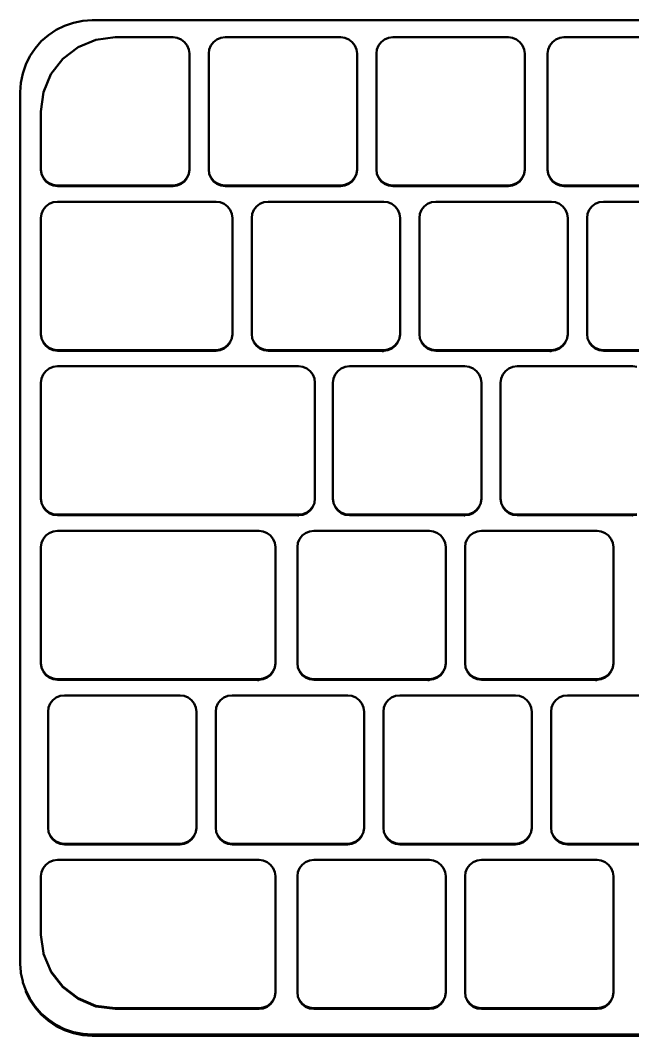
# Model space of a CAD drawing. Header units: millimetres. Extents: x 0 to 460473, y -68369 to 85219.
# Drawn here: x 228406.7 to 228476.5, y -33081 to -32965.4 of the extents above; entities that cross this region are included whole.
import ezdxf

# ---------------------------------------------------------------- set-up
doc = ezdxf.new("R2010")
doc.units = ezdxf.units.MM
doc.header["$LTSCALE"] = 50
doc.layers.add('fur', color=6, linetype='Continuous')

msp = doc.modelspace()

# ---------------------------------------------------------------- linework, layer by layer
at = {"layer": 'fur', "color": 40, "lineweight": 50, "true_color": 0xf8d731}
for p, q in [((228413.81945886, -32965.51575519), (228412.77062369, -32965.72413241)), ((228414.8865523, -32965.44589769), (228413.81945886, -32965.51575519)), ((228679.43591157, -32965.44589769), (228414.8865523, -32965.44589769)), ((228410.79889212, -32966.53987532), (228409.90973259, -32967.13328342)), ((228411.75799264, -32966.06746395), (228410.79889212, -32966.53987532)), ((228412.77062369, -32965.72413241), (228411.75799264, -32966.06746395)), ((228409.10572783, -32967.83753489), (228408.40063458, -32968.64057978)), ((228409.90973259, -32967.13328342), (228409.10572783, -32967.83753489)), ((228415.33175558, -32967.65943081), (228413.29377651, -32968.50258157)), ((228417.51877651, -32967.37184778), (228415.33175558, -32967.65943081)), ((228424.10465612, -32967.37184778), (228417.51877651, -32967.37184778)), ((228424.58712598, -32967.43529031), (228424.10465612, -32967.37184778)), ((228425.03671631, -32967.6212944), (228424.58712598, -32967.43529031)), ((228425.42278829, -32967.91718417), (228425.03671631, -32967.6212944)), ((228425.71903174, -32968.30279523), (228425.42278829, -32967.91718417)), ((228428.41852129, -32968.30279523), (228428.71476474, -32967.91718417)), ((228428.71476474, -32967.91718417), (228429.10083671, -32967.6212944)), ((228429.10083671, -32967.6212944), (228429.55042705, -32967.43529031)), ((228429.55042705, -32967.43529031), (228430.03289691, -32967.37184778)), ((228443.20465612, -32967.37184778), (228430.03289691, -32967.37184778)), ((228443.68712598, -32967.43529031), (228443.20465612, -32967.37184778)), ((228444.13671631, -32967.6212944), (228443.68712598, -32967.43529031)), ((228444.52278829, -32967.91718417), (228444.13671631, -32967.6212944)), ((228444.81903174, -32968.30279523), (228444.52278829, -32967.91718417)), ((228447.51852129, -32968.30279523), (228447.81476474, -32967.91718417)), ((228447.81476474, -32967.91718417), (228448.20083671, -32967.6212944)), ((228448.20083671, -32967.6212944), (228448.65042705, -32967.43529031)), ((228448.65042705, -32967.43529031), (228449.13289691, -32967.37184778)), ((228462.30465612, -32967.37184778), (228449.13289691, -32967.37184778)), ((228462.78712598, -32967.43529031), (228462.30465612, -32967.37184778)), ((228463.23671631, -32967.6212944), (228462.78712598, -32967.43529031)), ((228463.62278829, -32967.91718417), (228463.23671631, -32967.6212944)), ((228463.91903174, -32968.30279523), (228463.62278829, -32967.91718417)), ((228467.01852129, -32968.30279523), (228467.31476474, -32967.91718417)), ((228467.31476474, -32967.91718417), (228467.70083671, -32967.6212944)), ((228467.70083671, -32967.6212944), (228468.15042705, -32967.43529031)), ((228468.15042705, -32967.43529031), (228468.63289691, -32967.37184778)), ((228486.70465612, -32967.37184778), (228468.63289691, -32967.37184778)), ((228408.40063458, -32968.64057978), (228407.80651718, -32969.52867777)), ((228413.29377651, -32968.50258157), (228411.54372421, -32969.84384074)), ((228425.90525815, -32968.75184882), (228425.71903174, -32968.30279523)), ((228425.96877651, -32969.23374268), (228425.90525815, -32968.75184882)), ((228428.16877651, -32969.23374268), (228428.23229487, -32968.75184882)), ((228428.23229487, -32968.75184882), (228428.41852129, -32968.30279523)), ((228445.00525815, -32968.75184882), (228444.81903174, -32968.30279523)), ((228445.06877651, -32969.23374268), (228445.00525815, -32968.75184882)), ((228447.26877651, -32969.23374268), (228447.33229487, -32968.75184882)), ((228447.33229487, -32968.75184882), (228447.51852129, -32968.30279523)), ((228464.10525815, -32968.75184882), (228463.91903174, -32968.30279523)), ((228464.16877651, -32969.23374268), (228464.10525815, -32968.75184882)), ((228466.76877651, -32969.23374268), (228466.83229487, -32968.75184882)), ((228466.83229487, -32968.75184882), (228467.01852129, -32968.30279523)), ((228407.80651718, -32969.52867777), (228407.33354114, -32970.48663326)), ((228411.54372421, -32969.84384074), (228410.20086185, -32971.59180371)), ((228425.96877651, -32982.46793624), (228425.96877651, -32969.23374268)), ((228428.16877651, -32969.23374268), (228428.16877651, -32982.46793624)), ((228445.06877651, -32969.23374268), (228445.06877651, -32982.46793624)), ((228447.26877651, -32982.46793624), (228447.26877651, -32969.23374268)), ((228464.16877651, -32982.46793624), (228464.16877651, -32969.23374268)), ((228466.76877651, -32982.46793624), (228466.76877651, -32969.23374268)), ((228407.33354114, -32970.48663326), (228406.98979922, -32971.49805537)), ((228406.78117293, -32972.54563838), (228406.71123193, -32973.62121806)), ((228406.98979922, -32971.49805537), (228406.78117293, -32972.54563838)), ((228410.20086185, -32971.59180371), (228409.35670328, -32973.62734972)), ((228406.71123193, -32973.62121806), (228406.71123193, -33072.87057733)), ((228409.35670328, -32973.62734972), (228409.06877651, -32975.81175964)), ((228409.06877651, -32982.46793624), (228409.06877651, -32975.81175964)), ((228409.06877651, -32982.46793624), (228409.13229487, -32982.87167047)), ((228409.13229487, -32982.87167047), (228409.13229487, -32982.9498301)), ((228409.13229487, -32982.9498301), (228409.31852129, -32983.32072406)), ((228425.71903174, -32983.32072406), (228425.90525815, -32982.9498301)), ((228425.90525815, -32982.87167047), (228425.96877651, -32982.46793624)), ((228425.90525815, -32982.9498301), (228425.90525815, -32982.87167047)), ((228428.16877651, -32982.46793624), (228428.23229487, -32982.87167047)), ((228428.23229487, -32982.87167047), (228428.23229487, -32982.9498301)), ((228428.23229487, -32982.9498301), (228428.41852129, -32983.32072406)), ((228444.81903174, -32983.32072406), (228445.00525815, -32982.9498301)), ((228445.00525815, -32982.87167047), (228445.06877651, -32982.46793624)), ((228445.00525815, -32982.9498301), (228445.00525815, -32982.87167047)), ((228447.26877651, -32982.46793624), (228447.33229487, -32982.87167047)), ((228447.33229487, -32982.87167047), (228447.33229487, -32982.9498301)), ((228447.33229487, -32982.9498301), (228447.51852129, -32983.32072406)), ((228463.91903174, -32983.32072406), (228464.10525815, -32982.9498301)), ((228464.10525815, -32982.87167047), (228464.16877651, -32982.46793624)), ((228464.10525815, -32982.9498301), (228464.10525815, -32982.87167047)), ((228466.76877651, -32982.46793624), (228466.83229487, -32982.87167047)), ((228466.83229487, -32982.87167047), (228466.83229487, -32982.9498301)), ((228466.83229487, -32982.9498301), (228467.01852129, -32983.32072406)), ((228409.31852129, -32983.32072406), (228409.61476474, -32983.70633512)), ((228409.31852129, -32983.32072406), (228409.31852129, -32983.39888369)), ((228409.31852129, -32983.39888369), (228409.61476474, -32983.78449475)), ((228409.61476474, -32983.70633512), (228410.00083671, -32984.00222489)), ((228409.61476474, -32983.78449475), (228410.00083671, -32984.08038452)), ((228410.00083671, -32984.00222489), (228410.45042705, -32984.18822898)), ((228410.00083671, -32984.08038452), (228410.45042705, -32984.26638861)), ((228424.58712598, -32984.18822898), (228425.03671631, -32984.00222489)), ((228424.58712598, -32984.26638861), (228425.03671631, -32984.08038452)), ((228425.03671631, -32984.00222489), (228425.42278829, -32983.70633512)), ((228425.03671631, -32984.08038452), (228425.42278829, -32983.78449475)), ((228425.42278829, -32983.70633512), (228425.71903174, -32983.32072406)), ((228425.42278829, -32983.78449475), (228425.71903174, -32983.39888369)), ((228425.71903174, -32983.39888369), (228425.71903174, -32983.32072406)), ((228428.41852129, -32983.32072406), (228428.71476474, -32983.70633512)), ((228428.41852129, -32983.32072406), (228428.41852129, -32983.39888369)), ((228428.41852129, -32983.39888369), (228428.71476474, -32983.78449475)), ((228428.71476474, -32983.70633512), (228429.10083671, -32984.00222489)), ((228428.71476474, -32983.78449475), (228429.10083671, -32984.08038452)), ((228429.10083671, -32984.00222489), (228429.55042705, -32984.18822898)), ((228429.10083671, -32984.08038452), (228429.55042705, -32984.26638861)), ((228443.68712598, -32984.18822898), (228444.13671631, -32984.00222489)), ((228443.68712598, -32984.26638861), (228444.13671631, -32984.08038452)), ((228444.13671631, -32984.00222489), (228444.52278829, -32983.70633512)), ((228444.13671631, -32984.08038452), (228444.52278829, -32983.78449475)), ((228444.52278829, -32983.70633512), (228444.81903174, -32983.32072406)), ((228444.52278829, -32983.78449475), (228444.81903174, -32983.39888369)), ((228444.81903174, -32983.39888369), (228444.81903174, -32983.32072406)), ((228447.51852129, -32983.32072406), (228447.81476474, -32983.70633512)), ((228447.51852129, -32983.32072406), (228447.51852129, -32983.39888369)), ((228447.51852129, -32983.39888369), (228447.81476474, -32983.78449475)), ((228447.81476474, -32983.70633512), (228448.20083671, -32984.00222489)), ((228447.81476474, -32983.78449475), (228448.20083671, -32984.08038452)), ((228448.20083671, -32984.00222489), (228448.65042705, -32984.18822898)), ((228448.20083671, -32984.08038452), (228448.65042705, -32984.26638861)), ((228462.78712598, -32984.18822898), (228463.23671631, -32984.00222489)), ((228462.78712598, -32984.26638861), (228463.23671631, -32984.08038452)), ((228463.23671631, -32984.00222489), (228463.62278829, -32983.70633512)), ((228463.23671631, -32984.08038452), (228463.62278829, -32983.78449475)), ((228463.62278829, -32983.70633512), (228463.91903174, -32983.32072406)), ((228463.62278829, -32983.78449475), (228463.91903174, -32983.39888369)), ((228463.91903174, -32983.39888369), (228463.91903174, -32983.32072406)), ((228467.01852129, -32983.32072406), (228467.31476474, -32983.70633512)), ((228467.01852129, -32983.32072406), (228467.01852129, -32983.39888369)), ((228467.01852129, -32983.39888369), (228467.31476474, -32983.78449475)), ((228467.31476474, -32983.70633512), (228467.70083671, -32984.00222489)), ((228467.31476474, -32983.78449475), (228467.70083671, -32984.08038452)), ((228467.70083671, -32984.00222489), (228468.15042705, -32984.18822898)), ((228467.70083671, -32984.08038452), (228468.15042705, -32984.26638861)), ((228410.45042705, -32984.18822898), (228410.93289691, -32984.25167151)), ((228410.45042705, -32984.26638861), (228410.93289691, -32984.32983114)), ((228410.93289691, -32984.25167151), (228424.10465612, -32984.25167151)), ((228410.93289691, -32984.32983114), (228424.10465612, -32984.32983114)), ((228424.10465612, -32984.25167151), (228424.58712598, -32984.18822898)), ((228424.10465612, -32984.32983114), (228424.58712598, -32984.26638861)), ((228429.55042705, -32984.18822898), (228430.03289691, -32984.25167151)), ((228429.55042705, -32984.26638861), (228430.03289691, -32984.32983114)), ((228430.03289691, -32984.25167151), (228443.20465612, -32984.25167151)), ((228430.03289691, -32984.32983114), (228443.20465612, -32984.32983114)), ((228443.20465612, -32984.25167151), (228443.68712598, -32984.18822898)), ((228443.20465612, -32984.32983114), (228443.68712598, -32984.26638861)), ((228448.65042705, -32984.18822898), (228449.13289691, -32984.25167151)), ((228448.65042705, -32984.26638861), (228449.13289691, -32984.32983114)), ((228449.13289691, -32984.25167151), (228462.30465612, -32984.25167151)), ((228449.13289691, -32984.32983114), (228462.30465612, -32984.32983114)), ((228462.30465612, -32984.25167151), (228462.78712598, -32984.18822898)), ((228462.30465612, -32984.32983114), (228462.78712598, -32984.26638861)), ((228468.15042705, -32984.18822898), (228468.63289691, -32984.25167151)), ((228468.15042705, -32984.26638861), (228468.63289691, -32984.32983114)), ((228468.63289691, -32984.25167151), (228486.70465612, -32984.25167151)), ((228468.63289691, -32984.32983114), (228486.70465612, -32984.32983114)), ((228409.61476474, -32986.65056069), (228410.00083671, -32986.35467092)), ((228410.00083671, -32986.35467092), (228410.45042705, -32986.16866683)), ((228410.45042705, -32986.16866683), (228410.93289691, -32986.1052243)), ((228429.00465612, -32986.1052243), (228410.93289691, -32986.1052243)), ((228429.48712598, -32986.16866683), (228429.00465612, -32986.1052243)), ((228429.93671631, -32986.35467092), (228429.48712598, -32986.16866683)), ((228430.32278829, -32986.65056069), (228429.93671631, -32986.35467092)), ((228433.61476474, -32986.65056069), (228434.00083671, -32986.35467092)), ((228434.00083671, -32986.35467092), (228434.45042705, -32986.16866683)), ((228434.45042705, -32986.16866683), (228434.93289691, -32986.1052243)), ((228448.10465612, -32986.1052243), (228434.93289691, -32986.1052243)), ((228448.58712598, -32986.16866683), (228448.10465612, -32986.1052243)), ((228449.03671631, -32986.35467092), (228448.58712598, -32986.16866683)), ((228449.42278829, -32986.65056069), (228449.03671631, -32986.35467092)), ((228452.71476474, -32986.65056069), (228453.10083671, -32986.35467092)), ((228453.10083671, -32986.35467092), (228453.55042705, -32986.16866683)), ((228453.55042705, -32986.16866683), (228454.03289691, -32986.1052243)), ((228467.20465612, -32986.1052243), (228454.03289691, -32986.1052243)), ((228467.68712598, -32986.16866683), (228467.20465612, -32986.1052243)), ((228468.13671631, -32986.35467092), (228467.68712598, -32986.16866683)), ((228468.52278829, -32986.65056069), (228468.13671631, -32986.35467092)), ((228471.81476474, -32986.65056069), (228472.20083671, -32986.35467092)), ((228472.20083671, -32986.35467092), (228472.65042705, -32986.16866683)), ((228472.65042705, -32986.16866683), (228473.13289691, -32986.1052243)), ((228486.30465612, -32986.1052243), (228473.13289691, -32986.1052243)), ((228409.06877651, -32987.96711919), (228409.13229487, -32987.48522534)), ((228409.13229487, -32987.48522534), (228409.31852129, -32987.03617175)), ((228409.31852129, -32987.03617175), (228409.61476474, -32986.65056069)), ((228430.61903174, -32987.03617175), (228430.32278829, -32986.65056069)), ((228430.80525815, -32987.48522534), (228430.61903174, -32987.03617175)), ((228430.86877651, -32987.96711919), (228430.80525815, -32987.48522534)), ((228433.06877651, -32987.96711919), (228433.13229487, -32987.48522534)), ((228433.13229487, -32987.48522534), (228433.31852129, -32987.03617175)), ((228433.31852129, -32987.03617175), (228433.61476474, -32986.65056069)), ((228449.71903174, -32987.03617175), (228449.42278829, -32986.65056069)), ((228449.90525815, -32987.48522534), (228449.71903174, -32987.03617175)), ((228449.96877651, -32987.96711919), (228449.90525815, -32987.48522534)), ((228452.16877651, -32987.96711919), (228452.23229487, -32987.48522534)), ((228452.23229487, -32987.48522534), (228452.41852129, -32987.03617175)), ((228452.41852129, -32987.03617175), (228452.71476474, -32986.65056069)), ((228468.81903174, -32987.03617175), (228468.52278829, -32986.65056069)), ((228469.00525815, -32987.48522534), (228468.81903174, -32987.03617175)), ((228469.06877651, -32987.96711919), (228469.00525815, -32987.48522534)), ((228471.26877651, -32987.96711919), (228471.33229487, -32987.48522534)), ((228471.33229487, -32987.48522534), (228471.51852129, -32987.03617175)), ((228471.51852129, -32987.03617175), (228471.81476474, -32986.65056069)), ((228409.06877651, -33001.20131276), (228409.06877651, -32987.96711919)), ((228430.86877651, -33001.20131276), (228430.86877651, -32987.96711919)), ((228433.06877651, -32987.96711919), (228433.06877651, -33001.20131276)), ((228449.96877651, -32987.96711919), (228449.96877651, -33001.20131276)), ((228452.16877651, -32987.96711919), (228452.16877651, -33001.20131276)), ((228469.06877651, -32987.96711919), (228469.06877651, -33001.20131276)), ((228471.26877651, -33001.20131276), (228471.26877651, -32987.96711919)), ((228409.06877651, -33001.20131276), (228409.13229487, -33001.60504699)), ((228430.80525815, -33001.60504699), (228430.86877651, -33001.20131276)), ((228433.06877651, -33001.20131276), (228433.13229487, -33001.60504699)), ((228449.90525815, -33001.60504699), (228449.96877651, -33001.20131276)), ((228452.16877651, -33001.20131276), (228452.23229487, -33001.60504699)), ((228469.00525815, -33001.60504699), (228469.06877651, -33001.20131276)), ((228471.26877651, -33001.20131276), (228471.33229487, -33001.60504699)), ((228409.13229487, -33001.60504699), (228409.13229487, -33001.68320662)), ((228409.13229487, -33001.68320662), (228409.31852129, -33002.05410058)), ((228409.31852129, -33002.05410058), (228409.61476474, -33002.43971163)), ((228409.31852129, -33002.05410058), (228409.31852129, -33002.13226021)), ((228409.31852129, -33002.13226021), (228409.61476474, -33002.51787127)), ((228409.61476474, -33002.43971163), (228410.00083671, -33002.73560141)), ((228409.61476474, -33002.51787127), (228410.00083671, -33002.81376104)), ((228429.93671631, -33002.73560141), (228430.32278829, -33002.43971163)), ((228429.93671631, -33002.81376104), (228430.32278829, -33002.51787127)), ((228430.32278829, -33002.43971163), (228430.61903174, -33002.05410058)), ((228430.32278829, -33002.51787127), (228430.61903174, -33002.13226021)), ((228430.61903174, -33002.05410058), (228430.80525815, -33001.68320662)), ((228430.61903174, -33002.13226021), (228430.61903174, -33002.05410058)), ((228430.80525815, -33001.68320662), (228430.80525815, -33001.60504699)), ((228433.13229487, -33001.60504699), (228433.13229487, -33001.68320662)), ((228433.13229487, -33001.68320662), (228433.31852129, -33002.05410058)), ((228433.31852129, -33002.05410058), (228433.61476474, -33002.43971163)), ((228433.31852129, -33002.05410058), (228433.31852129, -33002.13226021)), ((228433.31852129, -33002.13226021), (228433.61476474, -33002.51787127)), ((228433.61476474, -33002.43971163), (228434.00083671, -33002.73560141)), ((228433.61476474, -33002.51787127), (228434.00083671, -33002.81376104)), ((228449.03671631, -33002.73560141), (228449.42278829, -33002.43971163)), ((228449.03671631, -33002.81376104), (228449.42278829, -33002.51787127)), ((228449.42278829, -33002.43971163), (228449.71903174, -33002.05410058)), ((228449.42278829, -33002.51787127), (228449.71903174, -33002.13226021)), ((228449.71903174, -33002.05410058), (228449.90525815, -33001.68320662)), ((228449.71903174, -33002.13226021), (228449.71903174, -33002.05410058)), ((228449.90525815, -33001.68320662), (228449.90525815, -33001.60504699)), ((228452.23229487, -33001.60504699), (228452.23229487, -33001.68320662)), ((228452.23229487, -33001.68320662), (228452.41852129, -33002.05410058)), ((228452.41852129, -33002.05410058), (228452.71476474, -33002.43971163)), ((228452.41852129, -33002.05410058), (228452.41852129, -33002.13226021)), ((228452.41852129, -33002.13226021), (228452.71476474, -33002.51787127)), ((228452.71476474, -33002.43971163), (228453.10083671, -33002.73560141)), ((228452.71476474, -33002.51787127), (228453.10083671, -33002.81376104)), ((228468.13671631, -33002.73560141), (228468.52278829, -33002.43971163)), ((228468.13671631, -33002.81376104), (228468.52278829, -33002.51787127)), ((228468.52278829, -33002.43971163), (228468.81903174, -33002.05410058)), ((228468.52278829, -33002.51787127), (228468.81903174, -33002.13226021)), ((228468.81903174, -33002.05410058), (228469.00525815, -33001.68320662)), ((228468.81903174, -33002.13226021), (228468.81903174, -33002.05410058)), ((228469.00525815, -33001.68320662), (228469.00525815, -33001.60504699)), ((228471.33229487, -33001.60504699), (228471.33229487, -33001.68320662)), ((228471.33229487, -33001.68320662), (228471.51852129, -33002.05410058)), ((228471.51852129, -33002.05410058), (228471.81476474, -33002.43971163)), ((228471.51852129, -33002.05410058), (228471.51852129, -33002.13226021)), ((228471.51852129, -33002.13226021), (228471.81476474, -33002.51787127)), ((228471.81476474, -33002.43971163), (228472.20083671, -33002.73560141)), ((228471.81476474, -33002.51787127), (228472.20083671, -33002.81376104)), ((228410.00083671, -33002.73560141), (228410.45042705, -33002.92160549)), ((228410.00083671, -33002.81376104), (228410.45042705, -33002.99976512)), ((228410.45042705, -33002.92160549), (228410.93289691, -33002.98504802)), ((228410.45042705, -33002.99976512), (228410.93289691, -33003.06320765)), ((228410.93289691, -33002.98504802), (228429.00465612, -33002.98504802)), ((228410.93289691, -33003.06320765), (228429.00465612, -33003.06320765)), ((228429.00465612, -33002.98504802), (228429.48712598, -33002.92160549)), ((228429.00465612, -33003.06320765), (228429.48712598, -33002.99976512)), ((228429.48712598, -33002.92160549), (228429.93671631, -33002.73560141)), ((228429.48712598, -33002.99976512), (228429.93671631, -33002.81376104)), ((228434.00083671, -33002.73560141), (228434.45042705, -33002.92160549)), ((228434.00083671, -33002.81376104), (228434.45042705, -33002.99976512)), ((228434.45042705, -33002.92160549), (228434.93289691, -33002.98504802)), ((228434.45042705, -33002.99976512), (228434.93289691, -33003.06320765)), ((228434.93289691, -33002.98504802), (228448.10465612, -33002.98504802)), ((228434.93289691, -33003.06320765), (228447.92570792, -33003.09740249)), ((228447.92570792, -33003.09740249), (228448.03244192, -33003.09740249)), ((228448.03244192, -33003.09740249), (228448.10465612, -33003.06320765)), ((228448.10465612, -33002.98504802), (228448.58712598, -33002.92160549)), ((228448.10465612, -33003.06320765), (228448.58712598, -33002.99976512)), ((228448.58712598, -33002.92160549), (228449.03671631, -33002.73560141)), ((228448.58712598, -33002.99976512), (228449.03671631, -33002.81376104)), ((228453.10083671, -33002.73560141), (228453.55042705, -33002.92160549)), ((228453.10083671, -33002.81376104), (228453.55042705, -33002.99976512)), ((228453.55042705, -33002.92160549), (228454.03289691, -33002.98504802)), ((228453.55042705, -33002.99976512), (228454.03289691, -33003.06320765)), ((228454.03289691, -33002.98504802), (228467.20465612, -33002.98504802)), ((228454.03289691, -33003.06320765), (228467.02307614, -33003.09740249)), ((228467.02307614, -33003.09740249), (228467.13244192, -33003.09740249)), ((228467.13244192, -33003.09740249), (228467.20465612, -33003.06320765)), ((228467.20465612, -33002.98504802), (228467.68712598, -33002.92160549)), ((228467.20465612, -33003.06320765), (228467.68712598, -33002.99976512)), ((228467.68712598, -33002.92160549), (228468.13671631, -33002.73560141)), ((228467.68712598, -33002.99976512), (228468.13671631, -33002.81376104)), ((228472.20083671, -33002.73560141), (228472.65042705, -33002.92160549)), ((228472.20083671, -33002.81376104), (228472.65042705, -33002.99976512)), ((228472.65042705, -33002.92160549), (228473.13289691, -33002.98504802)), ((228472.65042705, -33002.99976512), (228473.13289691, -33003.06320765)), ((228473.13289691, -33002.98504802), (228486.30465612, -33002.98504802)), ((228473.13289691, -33003.06320765), (228486.12307614, -33003.09740249)), ((228410.00083671, -33005.08804743), (228410.45042705, -33004.90204335)), ((228410.45042705, -33004.90204335), (228410.93289691, -33004.83860082)), ((228438.40465612, -33004.83860082), (228410.93289691, -33004.83860082)), ((228438.88712598, -33004.90204335), (228438.40465612, -33004.83860082)), ((228439.33671631, -33005.08804743), (228438.88712598, -33004.90204335)), ((228443.25817985, -33005.08804743), (228443.70777019, -33004.90204335)), ((228443.70777019, -33004.90204335), (228444.19024005, -33004.83860082)), ((228457.36199925, -33004.83860082), (228444.19024005, -33004.83860082)), ((228457.84446911, -33004.90204335), (228457.36199925, -33004.83860082)), ((228458.29405945, -33005.08804743), (228457.84446911, -33004.90204335)), ((228462.35817985, -33005.08804743), (228462.80777019, -33004.90204335)), ((228462.80777019, -33004.90204335), (228463.29024005, -33004.83860082)), ((228476.46199925, -33004.83860082), (228463.29024005, -33004.83860082)), ((228476.94446911, -33004.90204335), (228476.46199925, -33004.83860082)), ((228409.13229487, -33006.21860185), (228409.31852129, -33005.76954826)), ((228409.31852129, -33005.76954826), (228409.61476474, -33005.38393721)), ((228409.61476474, -33005.38393721), (228410.00083671, -33005.08804743)), ((228439.72278829, -33005.38393721), (228439.33671631, -33005.08804743)), ((228440.01903174, -33005.76954826), (228439.72278829, -33005.38393721)), ((228440.20525815, -33006.21860185), (228440.01903174, -33005.76954826)), ((228442.38963801, -33006.21860185), (228442.57586443, -33005.76954826)), ((228442.57586443, -33005.76954826), (228442.87210787, -33005.38393721)), ((228442.87210787, -33005.38393721), (228443.25817985, -33005.08804743)), ((228458.68013143, -33005.38393721), (228458.29405945, -33005.08804743)), ((228458.97637487, -33005.76954826), (228458.68013143, -33005.38393721)), ((228459.16260129, -33006.21860185), (228458.97637487, -33005.76954826)), ((228461.48963801, -33006.21860185), (228461.67586443, -33005.76954826)), ((228461.67586443, -33005.76954826), (228461.97210787, -33005.38393721)), ((228461.97210787, -33005.38393721), (228462.35817985, -33005.08804743)), ((228409.06877651, -33006.70049571), (228409.13229487, -33006.21860185)), ((228409.06877651, -33019.93468928), (228409.06877651, -33006.70049571)), ((228440.26877651, -33006.70049571), (228440.20525815, -33006.21860185)), ((228440.26877651, -33006.70049571), (228440.26877651, -33019.93468928)), ((228442.32611965, -33006.70049571), (228442.38963801, -33006.21860185)), ((228442.32611965, -33006.70049571), (228442.32611965, -33019.93468928)), ((228459.22611965, -33006.70049571), (228459.16260129, -33006.21860185)), ((228459.22611965, -33006.70049571), (228459.22611965, -33019.93468928)), ((228461.42611965, -33006.70049571), (228461.48963801, -33006.21860185)), ((228461.42611965, -33006.70049571), (228461.42611965, -33019.93468928)), ((228409.06877651, -33019.93468928), (228409.13229487, -33020.3384235)), ((228440.20525815, -33020.3384235), (228440.26877651, -33019.93468928)), ((228442.32611965, -33019.93468928), (228442.38963801, -33020.3384235)), ((228459.16260129, -33020.3384235), (228459.22611965, -33019.93468928)), ((228461.42611965, -33019.93468928), (228461.48963801, -33020.3384235)), ((228409.13229487, -33020.3384235), (228409.13229487, -33020.41658314)), ((228409.13229487, -33020.41658314), (228409.31852129, -33020.78747709)), ((228409.31852129, -33020.78747709), (228409.61476474, -33021.17308815)), ((228409.31852129, -33020.78747709), (228409.31852129, -33020.86563672)), ((228409.31852129, -33020.86563672), (228409.61476474, -33021.25124778)), ((228439.72278829, -33021.17308815), (228440.01903174, -33020.78747709)), ((228439.72278829, -33021.25124778), (228440.01903174, -33020.86563672)), ((228440.01903174, -33020.78747709), (228440.20525815, -33020.41658314)), ((228440.01903174, -33020.86563672), (228440.01903174, -33020.78747709)), ((228440.20525815, -33020.41658314), (228440.20525815, -33020.3384235)), ((228442.38963801, -33020.3384235), (228442.38963801, -33020.41658314)), ((228442.38963801, -33020.41658314), (228442.57586443, -33020.78747709)), ((228442.57586443, -33020.78747709), (228442.87210787, -33021.17308815)), ((228442.57586443, -33020.78747709), (228442.57586443, -33020.86563672)), ((228442.57586443, -33020.86563672), (228442.87210787, -33021.25124778)), ((228458.68013143, -33021.17308815), (228458.97637487, -33020.78747709)), ((228458.68013143, -33021.25124778), (228458.97637487, -33020.86563672)), ((228458.97637487, -33020.78747709), (228459.16260129, -33020.41658314)), ((228458.97637487, -33020.86563672), (228458.97637487, -33020.78747709)), ((228459.16260129, -33020.41658314), (228459.16260129, -33020.3384235)), ((228461.48963801, -33020.3384235), (228461.48963801, -33020.41658314)), ((228461.48963801, -33020.41658314), (228461.67586443, -33020.78747709)), ((228461.67586443, -33020.78747709), (228461.97210787, -33021.17308815)), ((228461.67586443, -33020.78747709), (228461.67586443, -33020.86563672)), ((228461.67586443, -33020.86563672), (228461.97210787, -33021.25124778)), ((228409.61476474, -33021.17308815), (228410.00083671, -33021.46897792)), ((228409.61476474, -33021.25124778), (228410.00083671, -33021.54713755)), ((228410.00083671, -33021.46897792), (228410.45042705, -33021.65498201)), ((228410.00083671, -33021.54713755), (228410.45042705, -33021.73314164)), ((228410.45042705, -33021.65498201), (228410.93289691, -33021.71842454)), ((228410.45042705, -33021.73314164), (228410.93289691, -33021.79658417)), ((228410.93289691, -33021.71842454), (228438.40465612, -33021.71842454)), ((228410.93289691, -33021.79658417), (228438.32163891, -33021.83077901)), ((228438.32163891, -33021.83077901), (228438.40465612, -33021.79658417)), ((228438.32163891, -33021.83077901), (228438.4038909, -33021.83077901)), ((228438.40465612, -33021.71842454), (228438.88712598, -33021.65498201)), ((228438.40465612, -33021.79658417), (228438.88712598, -33021.73314164)), ((228438.88712598, -33021.65498201), (228439.33671631, -33021.46897792)), ((228438.88712598, -33021.73314164), (228439.33671631, -33021.54713755)), ((228439.33671631, -33021.46897792), (228439.72278829, -33021.17308815)), ((228439.33671631, -33021.54713755), (228439.72278829, -33021.25124778)), ((228442.87210787, -33021.17308815), (228443.25817985, -33021.46897792)), ((228442.87210787, -33021.25124778), (228443.25817985, -33021.54713755)), ((228443.25817985, -33021.46897792), (228443.70777019, -33021.65498201)), ((228443.25817985, -33021.54713755), (228443.70777019, -33021.73314164)), ((228443.70777019, -33021.65498201), (228444.19024005, -33021.71842454)), ((228443.70777019, -33021.73314164), (228444.19024005, -33021.79658417)), ((228444.19024005, -33021.71842454), (228457.36199925, -33021.71842454)), ((228444.19024005, -33021.79658417), (228457.2871483, -33021.83077901)), ((228457.2871483, -33021.83077901), (228457.36199925, -33021.79658417)), ((228457.2871483, -33021.83077901), (228457.35755407, -33021.83077901)), ((228457.36199925, -33021.71842454), (228457.84446911, -33021.65498201)), ((228457.36199925, -33021.79658417), (228457.84446911, -33021.73314164)), ((228457.84446911, -33021.65498201), (228458.29405945, -33021.46897792)), ((228457.84446911, -33021.73314164), (228458.29405945, -33021.54713755)), ((228458.29405945, -33021.46897792), (228458.68013143, -33021.17308815)), ((228458.29405945, -33021.54713755), (228458.68013143, -33021.25124778)), ((228461.97210787, -33021.17308815), (228462.35817985, -33021.46897792)), ((228461.97210787, -33021.25124778), (228462.35817985, -33021.54713755)), ((228462.35817985, -33021.46897792), (228462.80777019, -33021.65498201)), ((228462.35817985, -33021.54713755), (228462.80777019, -33021.73314164)), ((228462.80777019, -33021.65498201), (228463.29024005, -33021.71842454)), ((228462.80777019, -33021.73314164), (228463.29024005, -33021.79658417)), ((228463.29024005, -33021.71842454), (228476.46199925, -33021.71842454)), ((228463.29024005, -33021.79658417), (228476.3871483, -33021.83077901)), ((228476.3871483, -33021.83077901), (228476.42295331, -33021.83077901)), ((228476.42295331, -33021.83077901), (228476.46199925, -33021.79658417)), ((228476.46199925, -33021.71842454), (228476.94446911, -33021.65498201)), ((228476.46199925, -33021.79658417), (228476.94446911, -33021.73314164)), ((228409.13229487, -33024.95197837), (228409.31852129, -33024.50292478)), ((228409.31852129, -33024.50292478), (228409.61476474, -33024.11731372)), ((228409.61476474, -33024.11731372), (228410.00083671, -33023.82142395)), ((228410.00083671, -33023.82142395), (228410.45042705, -33023.63541986)), ((228410.45042705, -33023.63541986), (228410.93289691, -33023.57197733)), ((228433.90465612, -33023.57197733), (228410.93289691, -33023.57197733)), ((228434.38712598, -33023.63541986), (228433.90465612, -33023.57197733)), ((228434.83671631, -33023.82142395), (228434.38712598, -33023.63541986)), ((228435.22278829, -33024.11731372), (228434.83671631, -33023.82142395)), ((228435.51903174, -33024.50292478), (228435.22278829, -33024.11731372)), ((228435.70525815, -33024.95197837), (228435.51903174, -33024.50292478)), ((228438.33229487, -33024.95197837), (228438.51852129, -33024.50292478)), ((228438.51852129, -33024.50292478), (228438.81476474, -33024.11731372)), ((228438.81476474, -33024.11731372), (228439.20083671, -33023.82142395)), ((228439.20083671, -33023.82142395), (228439.65042705, -33023.63541986)), ((228439.65042705, -33023.63541986), (228440.13289691, -33023.57197733)), ((228453.30465612, -33023.57197733), (228440.13289691, -33023.57197733)), ((228453.78712598, -33023.63541986), (228453.30465612, -33023.57197733)), ((228454.23671631, -33023.82142395), (228453.78712598, -33023.63541986)), ((228454.62278829, -33024.11731372), (228454.23671631, -33023.82142395)), ((228454.91903174, -33024.50292478), (228454.62278829, -33024.11731372)), ((228455.10525815, -33024.95197837), (228454.91903174, -33024.50292478)), ((228457.43229487, -33024.95197837), (228457.61852129, -33024.50292478)), ((228457.61852129, -33024.50292478), (228457.91476474, -33024.11731372)), ((228457.91476474, -33024.11731372), (228458.30083671, -33023.82142395)), ((228458.30083671, -33023.82142395), (228458.75042705, -33023.63541986)), ((228458.75042705, -33023.63541986), (228459.23289691, -33023.57197733)), ((228472.40465612, -33023.57197733), (228459.23289691, -33023.57197733)), ((228472.88712598, -33023.63541986), (228472.40465612, -33023.57197733)), ((228473.33671631, -33023.82142395), (228472.88712598, -33023.63541986)), ((228473.72278829, -33024.11731372), (228473.33671631, -33023.82142395)), ((228474.01903174, -33024.50292478), (228473.72278829, -33024.11731372)), ((228474.20525815, -33024.95197837), (228474.01903174, -33024.50292478)), ((228409.06877651, -33025.43387223), (228409.13229487, -33024.95197837)), ((228409.06877651, -33025.43387223), (228409.06877651, -33038.66806579)), ((228435.76877651, -33025.43387223), (228435.70525815, -33024.95197837)), ((228435.76877651, -33025.43387223), (228435.76877651, -33038.66806579)), ((228438.26877651, -33025.43387223), (228438.33229487, -33024.95197837)), ((228438.26877651, -33025.43387223), (228438.26877651, -33038.66806579)), ((228455.16877651, -33025.43387223), (228455.10525815, -33024.95197837)), ((228455.16877651, -33025.43387223), (228455.16877651, -33038.66806579)), ((228457.36877651, -33025.43387223), (228457.43229487, -33024.95197837)), ((228457.36877651, -33025.43387223), (228457.36877651, -33038.66806579)), ((228474.26877651, -33025.43387223), (228474.20525815, -33024.95197837)), ((228474.26877651, -33038.66806579), (228474.26877651, -33025.43387223)), ((228409.06877651, -33038.66806579), (228409.13229487, -33039.07180002)), ((228409.13229487, -33039.07180002), (228409.13229487, -33039.14995965)), ((228409.13229487, -33039.14995965), (228409.31852129, -33039.52085361)), ((228409.31852129, -33039.52085361), (228409.61476474, -33039.90646467)), ((228409.31852129, -33039.52085361), (228409.31852129, -33039.59901324)), ((228409.31852129, -33039.59901324), (228409.61476474, -33039.9846243)), ((228435.22278829, -33039.90646467), (228435.51903174, -33039.52085361)), ((228435.22278829, -33039.9846243), (228435.51903174, -33039.59901324)), ((228435.51903174, -33039.52085361), (228435.70525815, -33039.14995965)), ((228435.51903174, -33039.59901324), (228435.51903174, -33039.52085361)), ((228435.70525815, -33039.07180002), (228435.76877651, -33038.66806579)), ((228435.70525815, -33039.14995965), (228435.70525815, -33039.07180002)), ((228438.26877651, -33038.66806579), (228438.33229487, -33039.07180002)), ((228438.33229487, -33039.07180002), (228438.33229487, -33039.14995965)), ((228438.33229487, -33039.14995965), (228438.51852129, -33039.52085361)), ((228438.51852129, -33039.52085361), (228438.81476474, -33039.90646467)), ((228438.51852129, -33039.52085361), (228438.51852129, -33039.59901324)), ((228438.51852129, -33039.59901324), (228438.81476474, -33039.9846243)), ((228454.62278829, -33039.90646467), (228454.91903174, -33039.52085361)), ((228454.62278829, -33039.9846243), (228454.91903174, -33039.59901324)), ((228454.91903174, -33039.52085361), (228455.10525815, -33039.14995965)), ((228454.91903174, -33039.59901324), (228454.91903174, -33039.52085361)), ((228455.10525815, -33039.07180002), (228455.16877651, -33038.66806579)), ((228455.10525815, -33039.14995965), (228455.10525815, -33039.07180002)), ((228457.36877651, -33038.66806579), (228457.43229487, -33039.07180002)), ((228457.43229487, -33039.07180002), (228457.43229487, -33039.14995965)), ((228457.43229487, -33039.14995965), (228457.61852129, -33039.52085361)), ((228457.61852129, -33039.52085361), (228457.91476474, -33039.90646467)), ((228457.61852129, -33039.52085361), (228457.61852129, -33039.59901324)), ((228457.61852129, -33039.59901324), (228457.91476474, -33039.9846243)), ((228473.72278829, -33039.90646467), (228474.01903174, -33039.52085361)), ((228473.72278829, -33039.9846243), (228474.01903174, -33039.59901324)), ((228474.01903174, -33039.52085361), (228474.20525815, -33039.14995965)), ((228474.01903174, -33039.59901324), (228474.01903174, -33039.52085361)), ((228474.20525815, -33039.07180002), (228474.26877651, -33038.66806579)), ((228474.20525815, -33039.14995965), (228474.20525815, -33039.07180002)), ((228409.61476474, -33039.90646467), (228410.00083671, -33040.20235444)), ((228409.61476474, -33039.9846243), (228410.00083671, -33040.28051407)), ((228410.00083671, -33040.20235444), (228410.45042705, -33040.38835853)), ((228410.00083671, -33040.28051407), (228410.45042705, -33040.46651816)), ((228410.45042705, -33040.38835853), (228410.93289691, -33040.45180106)), ((228410.45042705, -33040.46651816), (228410.93289691, -33040.52996069)), ((228410.93289691, -33040.45180106), (228433.90465612, -33040.45180106)), ((228410.93289691, -33040.52996069), (228433.7386217, -33040.56415553)), ((228433.7386217, -33040.56415553), (228433.84798748, -33040.56415553)), ((228433.84798748, -33040.56415553), (228433.90465612, -33040.52996069)), ((228433.90465612, -33040.45180106), (228434.38712598, -33040.38835853)), ((228433.90465612, -33040.52996069), (228434.38712598, -33040.46651816)), ((228434.38712598, -33040.38835853), (228434.83671631, -33040.20235444)), ((228434.38712598, -33040.46651816), (228434.83671631, -33040.28051407)), ((228434.83671631, -33040.20235444), (228435.22278829, -33039.90646467)), ((228434.83671631, -33040.28051407), (228435.22278829, -33039.9846243)), ((228438.81476474, -33039.90646467), (228439.20083671, -33040.20235444)), ((228438.81476474, -33039.9846243), (228439.20083671, -33040.28051407)), ((228439.20083671, -33040.20235444), (228439.65042705, -33040.38835853)), ((228439.20083671, -33040.28051407), (228439.65042705, -33040.46651816)), ((228439.65042705, -33040.38835853), (228440.13289691, -33040.45180106)), ((228439.65042705, -33040.46651816), (228440.13289691, -33040.52996069)), ((228440.13289691, -33040.45180106), (228453.30465612, -33040.45180106)), ((228440.13289691, -33040.52996069), (228453.13308722, -33040.56415553)), ((228453.13308722, -33040.56415553), (228453.242453, -33040.56415553)), ((228453.242453, -33040.56415553), (228453.30465612, -33040.52996069)), ((228453.30465612, -33040.45180106), (228453.78712598, -33040.38835853)), ((228453.30465612, -33040.52996069), (228453.78712598, -33040.46651816)), ((228453.78712598, -33040.38835853), (228454.23671631, -33040.20235444)), ((228453.78712598, -33040.46651816), (228454.23671631, -33040.28051407)), ((228454.23671631, -33040.20235444), (228454.62278829, -33039.90646467)), ((228454.23671631, -33040.28051407), (228454.62278829, -33039.9846243)), ((228457.91476474, -33039.90646467), (228458.30083671, -33040.20235444)), ((228457.91476474, -33039.9846243), (228458.30083671, -33040.28051407)), ((228458.30083671, -33040.20235444), (228458.75042705, -33040.38835853)), ((228458.30083671, -33040.28051407), (228458.75042705, -33040.46651816)), ((228458.75042705, -33040.38835853), (228459.23289691, -33040.45180106)), ((228458.75042705, -33040.46651816), (228459.23289691, -33040.52996069)), ((228459.23289691, -33040.45180106), (228472.40465612, -33040.45180106)), ((228459.23289691, -33040.52996069), (228472.23308722, -33040.56415553)), ((228472.23308722, -33040.56415553), (228472.342453, -33040.56415553)), ((228472.342453, -33040.56415553), (228472.40465612, -33040.52996069)), ((228472.40465612, -33040.45180106), (228472.88712598, -33040.38835853)), ((228472.40465612, -33040.52996069), (228472.88712598, -33040.46651816)), ((228472.88712598, -33040.38835853), (228473.33671631, -33040.20235444)), ((228472.88712598, -33040.46651816), (228473.33671631, -33040.28051407)), ((228473.33671631, -33040.20235444), (228473.72278829, -33039.90646467)), ((228473.33671631, -33040.28051407), (228473.72278829, -33039.9846243)), ((228410.11852129, -33043.2363013), (228410.41476474, -33042.85069024)), ((228410.41476474, -33042.85069024), (228410.80083671, -33042.55480047)), ((228410.80083671, -33042.55480047), (228411.25042705, -33042.36879638)), ((228411.25042705, -33042.36879638), (228411.73289691, -33042.30535385)), ((228424.90465612, -33042.30535385), (228411.73289691, -33042.30535385)), ((228425.38712598, -33042.36879638), (228424.90465612, -33042.30535385)), ((228425.83671631, -33042.55480047), (228425.38712598, -33042.36879638)), ((228426.22278829, -33042.85069024), (228425.83671631, -33042.55480047)), ((228426.51903174, -33043.2363013), (228426.22278829, -33042.85069024)), ((228429.21852129, -33043.2363013), (228429.51476474, -33042.85069024)), ((228429.51476474, -33042.85069024), (228429.90083671, -33042.55480047)), ((228429.90083671, -33042.55480047), (228430.35042705, -33042.36879638)), ((228430.35042705, -33042.36879638), (228430.83289691, -33042.30535385)), ((228444.00465612, -33042.30535385), (228430.83289691, -33042.30535385)), ((228444.48712598, -33042.36879638), (228444.00465612, -33042.30535385)), ((228444.93671631, -33042.55480047), (228444.48712598, -33042.36879638)), ((228445.32278829, -33042.85069024), (228444.93671631, -33042.55480047)), ((228445.61903174, -33043.2363013), (228445.32278829, -33042.85069024)), ((228448.31852129, -33043.2363013), (228448.61476474, -33042.85069024)), ((228448.61476474, -33042.85069024), (228449.00083671, -33042.55480047)), ((228449.00083671, -33042.55480047), (228449.45042705, -33042.36879638)), ((228449.45042705, -33042.36879638), (228449.93289691, -33042.30535385)), ((228463.10465612, -33042.30535385), (228449.93289691, -33042.30535385)), ((228463.58712598, -33042.36879638), (228463.10465612, -33042.30535385)), ((228464.03671631, -33042.55480047), (228463.58712598, -33042.36879638)), ((228464.42278829, -33042.85069024), (228464.03671631, -33042.55480047)), ((228464.71903174, -33043.2363013), (228464.42278829, -33042.85069024)), ((228467.41852129, -33043.2363013), (228467.71476474, -33042.85069024)), ((228467.71476474, -33042.85069024), (228468.10083671, -33042.55480047)), ((228468.10083671, -33042.55480047), (228468.55042705, -33042.36879638)), ((228468.55042705, -33042.36879638), (228469.03289691, -33042.30535385)), ((228482.20465612, -33042.30535385), (228469.03289691, -33042.30535385)), ((228409.86877651, -33044.16724874), (228409.93229487, -33043.68535489)), ((228409.86877651, -33044.16724874), (228409.86877651, -33057.40144231)), ((228409.93229487, -33043.68535489), (228410.11852129, -33043.2363013)), ((228426.70525815, -33043.68535489), (228426.51903174, -33043.2363013)), ((228426.76877651, -33044.16724874), (228426.70525815, -33043.68535489)), ((228426.76877651, -33044.16724874), (228426.76877651, -33057.40144231)), ((228428.96877651, -33044.16724874), (228429.03229488, -33043.68535489)), ((228428.96877651, -33057.40144231), (228428.96877651, -33044.16724874)), ((228429.03229488, -33043.68535489), (228429.21852129, -33043.2363013)), ((228445.80525815, -33043.68535489), (228445.61903174, -33043.2363013)), ((228445.86877651, -33044.16724874), (228445.80525815, -33043.68535489)), ((228445.86877651, -33057.40144231), (228445.86877651, -33044.16724874)), ((228448.06877651, -33044.16724874), (228448.13229487, -33043.68535489)), ((228448.06877651, -33057.40144231), (228448.06877651, -33044.16724874)), ((228448.13229487, -33043.68535489), (228448.31852129, -33043.2363013)), ((228464.90525815, -33043.68535489), (228464.71903174, -33043.2363013)), ((228464.96877651, -33044.16724874), (228464.90525815, -33043.68535489)), ((228464.96877651, -33057.40144231), (228464.96877651, -33044.16724874)), ((228467.16877651, -33044.16724874), (228467.23229487, -33043.68535489)), ((228467.16877651, -33044.16724874), (228467.16877651, -33057.40144231)), ((228467.23229487, -33043.68535489), (228467.41852129, -33043.2363013)), ((228409.86877651, -33057.40144231), (228409.93229487, -33057.80517654)), ((228409.93229487, -33057.80517654), (228409.93229487, -33057.88333617)), ((228409.93229487, -33057.88333617), (228410.11852129, -33058.25423013)), ((228426.51903174, -33058.25423013), (228426.70525815, -33057.88333617)), ((228426.70525815, -33057.80517654), (228426.76877651, -33057.40144231)), ((228426.70525815, -33057.88333617), (228426.70525815, -33057.80517654)), ((228428.96877651, -33057.40144231), (228429.03229488, -33057.80517654)), ((228429.03229488, -33057.80517654), (228429.03229488, -33057.88333617)), ((228429.03229488, -33057.88333617), (228429.21852129, -33058.25423013)), ((228445.61903174, -33058.25423013), (228445.80525815, -33057.88333617)), ((228445.80525815, -33057.80517654), (228445.86877651, -33057.40144231)), ((228445.80525815, -33057.88333617), (228445.80525815, -33057.80517654)), ((228448.06877651, -33057.40144231), (228448.13229487, -33057.80517654)), ((228448.13229487, -33057.80517654), (228448.13229487, -33057.88333617)), ((228448.13229487, -33057.88333617), (228448.31852129, -33058.25423013)), ((228464.71903174, -33058.25423013), (228464.90525815, -33057.88333617)), ((228464.90525815, -33057.80517654), (228464.96877651, -33057.40144231)), ((228464.90525815, -33057.88333617), (228464.90525815, -33057.80517654)), ((228467.16877651, -33057.40144231), (228467.23229487, -33057.80517654)), ((228467.23229487, -33057.80517654), (228467.23229487, -33057.88333617)), ((228467.23229487, -33057.88333617), (228467.41852129, -33058.25423013)), ((228410.11852129, -33058.25423013), (228410.41476474, -33058.63984118)), ((228410.11852129, -33058.25423013), (228410.11852129, -33058.33238976)), ((228410.11852129, -33058.33238976), (228410.41476474, -33058.71800082)), ((228410.41476474, -33058.63984118), (228410.80083671, -33058.93573096)), ((228410.41476474, -33058.71800082), (228410.80083671, -33059.01389059)), ((228410.80083671, -33058.93573096), (228411.25042705, -33059.12173504)), ((228410.80083671, -33059.01389059), (228411.25042705, -33059.19989467)), ((228411.25042705, -33059.12173504), (228411.73289691, -33059.18517757)), ((228411.25042705, -33059.19989467), (228411.73289691, -33059.2633372)), ((228411.73289691, -33059.18517757), (228424.90465612, -33059.18517757)), ((228411.73289691, -33059.2633372), (228424.90465612, -33059.2633372)), ((228424.90465612, -33059.18517757), (228425.38712598, -33059.12173504)), ((228424.90465612, -33059.2633372), (228425.38712598, -33059.19989467)), ((228425.38712598, -33059.12173504), (228425.83671631, -33058.93573096)), ((228425.38712598, -33059.19989467), (228425.83671631, -33059.01389059)), ((228425.83671631, -33058.93573096), (228426.22278829, -33058.63984118)), ((228425.83671631, -33059.01389059), (228426.22278829, -33058.71800082)), ((228426.22278829, -33058.63984118), (228426.51903174, -33058.25423013)), ((228426.22278829, -33058.71800082), (228426.51903174, -33058.33238976)), ((228426.51903174, -33058.33238976), (228426.51903174, -33058.25423013)), ((228429.21852129, -33058.25423013), (228429.51476474, -33058.63984118)), ((228429.21852129, -33058.25423013), (228429.21852129, -33058.33238976)), ((228429.21852129, -33058.33238976), (228429.51476474, -33058.71800082)), ((228429.51476474, -33058.63984118), (228429.90083671, -33058.93573096)), ((228429.51476474, -33058.71800082), (228429.90083671, -33059.01389059)), ((228429.90083671, -33058.93573096), (228430.35042705, -33059.12173504)), ((228429.90083671, -33059.01389059), (228430.35042705, -33059.19989467)), ((228430.35042705, -33059.12173504), (228430.83289691, -33059.18517757)), ((228430.35042705, -33059.19989467), (228430.83289691, -33059.2633372)), ((228430.83289691, -33059.18517757), (228444.00465612, -33059.18517757)), ((228430.83289691, -33059.2633372), (228443.81832861, -33059.29753204)), ((228443.93322886, -33059.29753204), (228444.00465612, -33059.2633372)), ((228444.00465612, -33059.18517757), (228444.48712598, -33059.12173504)), ((228444.00465612, -33059.2633372), (228444.48712598, -33059.19989467)), ((228444.48712598, -33059.12173504), (228444.93671631, -33058.93573096)), ((228444.48712598, -33059.19989467), (228444.93671631, -33059.01389059)), ((228444.93671631, -33058.93573096), (228445.32278829, -33058.63984118)), ((228444.93671631, -33059.01389059), (228445.32278829, -33058.71800082)), ((228445.32278829, -33058.63984118), (228445.61903174, -33058.25423013)), ((228445.32278829, -33058.71800082), (228445.61903174, -33058.33238976)), ((228445.61903174, -33058.33238976), (228445.61903174, -33058.25423013)), ((228448.31852129, -33058.25423013), (228448.61476474, -33058.63984118)), ((228448.31852129, -33058.25423013), (228448.31852129, -33058.33238976)), ((228448.31852129, -33058.33238976), (228448.61476474, -33058.71800082)), ((228448.61476474, -33058.63984118), (228449.00083671, -33058.93573096)), ((228448.61476474, -33058.71800082), (228449.00083671, -33059.01389059)), ((228449.00083671, -33058.93573096), (228449.45042705, -33059.12173504)), ((228449.00083671, -33059.01389059), (228449.45042705, -33059.19989467)), ((228449.45042705, -33059.12173504), (228449.93289691, -33059.18517757)), ((228449.45042705, -33059.19989467), (228449.93289691, -33059.2633372)), ((228449.93289691, -33059.18517757), (228463.10465612, -33059.18517757)), ((228449.93289691, -33059.2633372), (228462.92386309, -33059.29753204)), ((228463.03322886, -33059.29753204), (228463.10465612, -33059.2633372)), ((228463.10465612, -33059.18517757), (228463.58712598, -33059.12173504)), ((228463.10465612, -33059.2633372), (228463.58712598, -33059.19989467)), ((228463.58712598, -33059.12173504), (228464.03671631, -33058.93573096)), ((228463.58712598, -33059.19989467), (228464.03671631, -33059.01389059)), ((228464.03671631, -33058.93573096), (228464.42278829, -33058.63984118)), ((228464.03671631, -33059.01389059), (228464.42278829, -33058.71800082)), ((228464.42278829, -33058.63984118), (228464.71903174, -33058.25423013)), ((228464.42278829, -33058.71800082), (228464.71903174, -33058.33238976)), ((228464.71903174, -33058.33238976), (228464.71903174, -33058.25423013)), ((228467.41852129, -33058.25423013), (228467.71476474, -33058.63984118)), ((228467.41852129, -33058.25423013), (228467.41852129, -33058.33238976)), ((228467.41852129, -33058.33238976), (228467.71476474, -33058.71800082)), ((228467.71476474, -33058.63984118), (228468.10083671, -33058.93573096)), ((228467.71476474, -33058.71800082), (228468.10083671, -33059.01389059)), ((228468.10083671, -33058.93573096), (228468.55042705, -33059.12173504)), ((228468.10083671, -33059.01389059), (228468.55042705, -33059.19989467)), ((228468.55042705, -33059.12173504), (228469.03289691, -33059.18517757)), ((228468.55042705, -33059.19989467), (228469.03289691, -33059.2633372)), ((228469.03289691, -33059.18517757), (228482.20465612, -33059.18517757)), ((228469.03289691, -33059.2633372), (228482.02386309, -33059.29753204)), ((228443.81832861, -33059.29753204), (228443.93322886, -33059.29753204)), ((228462.92386309, -33059.29753204), (228463.03322886, -33059.29753204)), ((228409.31852129, -33061.96967781), (228409.61476474, -33061.58406676)), ((228409.61476474, -33061.58406676), (228410.00083671, -33061.28817698)), ((228410.00083671, -33061.28817698), (228410.45042705, -33061.1021729)), ((228410.45042705, -33061.1021729), (228410.93289691, -33061.03873037)), ((228433.90465612, -33061.03873037), (228410.93289691, -33061.03873037)), ((228434.38712598, -33061.1021729), (228433.90465612, -33061.03873037)), ((228434.83671631, -33061.28817698), (228434.38712598, -33061.1021729)), ((228435.22278829, -33061.58406676), (228434.83671631, -33061.28817698)), ((228435.51903174, -33061.96967781), (228435.22278829, -33061.58406676)), ((228438.51852129, -33061.96967781), (228438.81476474, -33061.58406676)), ((228438.81476474, -33061.58406676), (228439.20083671, -33061.28817698)), ((228439.20083671, -33061.28817698), (228439.65042705, -33061.1021729)), ((228439.65042705, -33061.1021729), (228440.13289691, -33061.03873037)), ((228453.30465612, -33061.03873037), (228440.13289691, -33061.03873037)), ((228453.78712598, -33061.1021729), (228453.30465612, -33061.03873037)), ((228454.23671631, -33061.28817698), (228453.78712598, -33061.1021729)), ((228454.62278829, -33061.58406676), (228454.23671631, -33061.28817698)), ((228454.91903174, -33061.96967781), (228454.62278829, -33061.58406676)), ((228457.61852129, -33061.96967781), (228457.91476474, -33061.58406676)), ((228457.91476474, -33061.58406676), (228458.30083671, -33061.28817698)), ((228458.30083671, -33061.28817698), (228458.75042705, -33061.1021729)), ((228458.75042705, -33061.1021729), (228459.23289691, -33061.03873037)), ((228472.40465612, -33061.03873037), (228459.23289691, -33061.03873037)), ((228472.88712598, -33061.1021729), (228472.40465612, -33061.03873037)), ((228473.33671631, -33061.28817698), (228472.88712598, -33061.1021729)), ((228473.72278829, -33061.58406676), (228473.33671631, -33061.28817698)), ((228474.01903174, -33061.96967781), (228473.72278829, -33061.58406676)), ((228409.06877651, -33062.90062526), (228409.13229487, -33062.4187314)), ((228409.13229487, -33062.4187314), (228409.31852129, -33061.96967781)), ((228435.70525815, -33062.4187314), (228435.51903174, -33061.96967781)), ((228435.76877651, -33062.90062526), (228435.70525815, -33062.4187314)), ((228438.26877651, -33062.90062526), (228438.33229487, -33062.4187314)), ((228438.33229487, -33062.4187314), (228438.51852129, -33061.96967781)), ((228455.10525815, -33062.4187314), (228454.91903174, -33061.96967781)), ((228455.16877651, -33062.90062526), (228455.10525815, -33062.4187314)), ((228457.36877651, -33062.90062526), (228457.43229487, -33062.4187314)), ((228457.43229487, -33062.4187314), (228457.61852129, -33061.96967781)), ((228474.20525815, -33062.4187314), (228474.01903174, -33061.96967781)), ((228474.26877651, -33062.90062526), (228474.20525815, -33062.4187314)), ((228409.06877651, -33062.90062526), (228409.06877651, -33069.55680186)), ((228435.76877651, -33062.90062526), (228435.76877651, -33076.13481883)), ((228438.26877651, -33062.90062526), (228438.26877651, -33076.13481883)), ((228455.16877651, -33062.90062526), (228455.16877651, -33076.13481883)), ((228457.36877651, -33062.90062526), (228457.36877651, -33076.13481883)), ((228474.26877651, -33076.13481883), (228474.26877651, -33062.90062526)), ((228409.06877651, -33069.55680186), (228409.35670328, -33071.66305216)), ((228409.35670328, -33071.66305216), (228409.35670328, -33071.74121179)), ((228409.35670328, -33071.74121179), (228410.20086185, -33073.69859816)), ((228406.71123193, -33072.87057733), (228406.78117293, -33073.80814649)), ((228406.78117293, -33073.80814649), (228406.78117293, -33073.93767077)), ((228406.78117293, -33073.93767077), (228406.98979922, -33074.8557295)), ((228410.20086185, -33073.69859816), (228411.54372421, -33075.44656114)), ((228410.20086185, -33073.69859816), (228410.20086185, -33073.77675779)), ((228410.20086185, -33073.77675779), (228411.54372421, -33075.52472077)), ((228406.98979922, -33074.8557295), (228406.98979922, -33074.98650594)), ((228406.98979922, -33074.98650594), (228407.33354114, -33075.8671516)), ((228411.54372421, -33075.44656114), (228413.29377651, -33076.78782031)), ((228407.33354114, -33075.8671516), (228407.80651718, -33076.82510709)), ((228407.33354114, -33075.8671516), (228407.33354114, -33075.99913699)), ((228407.33354114, -33075.99913699), (228407.80651718, -33076.95823751)), ((228411.54372421, -33075.52472077), (228413.29377651, -33076.86597994)), ((228435.51903174, -33076.98760664), (228435.70525815, -33076.61671269)), ((228435.70525815, -33076.53855305), (228435.76877651, -33076.13481883)), ((228435.70525815, -33076.61671269), (228435.70525815, -33076.53855305)), ((228438.26877651, -33076.13481883), (228438.33229487, -33076.53855305)), ((228438.33229487, -33076.53855305), (228438.33229487, -33076.61671269)), ((228438.33229487, -33076.61671269), (228438.51852129, -33076.98760664)), ((228454.91903174, -33076.98760664), (228455.10525815, -33076.61671269)), ((228455.10525815, -33076.53855305), (228455.16877651, -33076.13481883)), ((228455.10525815, -33076.61671269), (228455.10525815, -33076.53855305)), ((228457.36877651, -33076.13481883), (228457.43229487, -33076.53855305)), ((228457.43229487, -33076.53855305), (228457.43229487, -33076.61671269)), ((228457.43229487, -33076.61671269), (228457.61852129, -33076.98760664)), ((228474.01903174, -33076.98760664), (228474.20525815, -33076.61671269)), ((228474.20525815, -33076.53855305), (228474.26877651, -33076.13481883)), ((228474.20525815, -33076.61671269), (228474.20525815, -33076.53855305)), ((228407.80651718, -33076.82510709), (228408.40063458, -33077.71320508)), ((228407.80651718, -33076.95823751), (228408.40063458, -33077.84739704)), ((228408.40063458, -33077.71320508), (228409.10572783, -33078.51624997)), ((228413.29377651, -33076.78782031), (228415.33175558, -33077.63097107)), ((228413.29377651, -33076.86597994), (228415.33175558, -33077.7091307)), ((228415.33175558, -33077.63097107), (228417.51877651, -33077.91855409)), ((228415.33175558, -33077.7091307), (228417.51877651, -33077.99671372)), ((228434.38712598, -33077.85511156), (228434.83671631, -33077.66910747)), ((228434.38712598, -33077.93327119), (228434.83671631, -33077.7472671)), ((228434.83671631, -33077.66910747), (228435.22278829, -33077.3732177)), ((228434.83671631, -33077.7472671), (228435.22278829, -33077.45137733)), ((228435.22278829, -33077.3732177), (228435.51903174, -33076.98760664)), ((228435.22278829, -33077.45137733), (228435.51903174, -33077.06576627)), ((228435.51903174, -33077.06576627), (228435.51903174, -33076.98760664)), ((228438.51852129, -33076.98760664), (228438.81476474, -33077.3732177)), ((228438.51852129, -33076.98760664), (228438.51852129, -33077.06576627)), ((228438.51852129, -33077.06576627), (228438.81476474, -33077.45137733)), ((228438.81476474, -33077.3732177), (228439.20083671, -33077.66910747)), ((228438.81476474, -33077.45137733), (228439.20083671, -33077.7472671)), ((228439.20083671, -33077.66910747), (228439.65042705, -33077.85511156)), ((228439.20083671, -33077.7472671), (228439.65042705, -33077.93327119)), ((228453.78712598, -33077.85511156), (228454.23671631, -33077.66910747)), ((228453.78712598, -33077.93327119), (228454.23671631, -33077.7472671)), ((228454.23671631, -33077.66910747), (228454.62278829, -33077.3732177)), ((228454.23671631, -33077.7472671), (228454.62278829, -33077.45137733)), ((228454.62278829, -33077.3732177), (228454.91903174, -33076.98760664)), ((228454.62278829, -33077.45137733), (228454.91903174, -33077.06576627)), ((228454.91903174, -33077.06576627), (228454.91903174, -33076.98760664)), ((228457.61852129, -33076.98760664), (228457.91476474, -33077.3732177)), ((228457.61852129, -33076.98760664), (228457.61852129, -33077.06576627)), ((228457.61852129, -33077.06576627), (228457.91476474, -33077.45137733)), ((228457.91476474, -33077.3732177), (228458.30083671, -33077.66910747)), ((228457.91476474, -33077.45137733), (228458.30083671, -33077.7472671)), ((228458.30083671, -33077.66910747), (228458.75042705, -33077.85511156)), ((228458.30083671, -33077.7472671), (228458.75042705, -33077.93327119)), ((228472.88712598, -33077.85511156), (228473.33671631, -33077.66910747)), ((228472.88712598, -33077.93327119), (228473.33671631, -33077.7472671)), ((228473.33671631, -33077.66910747), (228473.72278829, -33077.3732177)), ((228473.33671631, -33077.7472671), (228473.72278829, -33077.45137733)), ((228473.72278829, -33077.3732177), (228474.01903174, -33076.98760664)), ((228473.72278829, -33077.45137733), (228474.01903174, -33077.06576627)), ((228474.01903174, -33077.06576627), (228474.01903174, -33076.98760664)), ((228408.40063458, -33077.84739704), (228409.10572783, -33078.6514018)), ((228409.10572783, -33078.51624997), (228409.90973259, -33079.22050144)), ((228409.10572783, -33078.6514018), (228409.90973259, -33079.35649505)), ((228417.51877651, -33077.91855409), (228433.90465612, -33077.91855409)), ((228417.51877651, -33077.99671372), (228433.90465612, -33077.99671372)), ((228433.90465612, -33077.91855409), (228434.38712598, -33077.85511156)), ((228433.90465612, -33077.99671372), (228434.38712598, -33077.93327119)), ((228439.65042705, -33077.85511156), (228440.13289691, -33077.91855409)), ((228439.65042705, -33077.93327119), (228440.13289691, -33077.99671372)), ((228440.13289691, -33077.91855409), (228453.30465612, -33077.91855409)), ((228440.13289691, -33077.99671372), (228453.30465612, -33077.99671372)), ((228453.30465612, -33077.91855409), (228453.78712598, -33077.85511156)), ((228453.30465612, -33077.99671372), (228453.78712598, -33077.93327119)), ((228458.75042705, -33077.85511156), (228459.23289691, -33077.91855409)), ((228458.75042705, -33077.93327119), (228459.23289691, -33077.99671372)), ((228459.23289691, -33077.91855409), (228472.40465612, -33077.91855409)), ((228459.23289691, -33077.99671372), (228472.40465612, -33077.99671372)), ((228472.40465612, -33077.91855409), (228472.88712598, -33077.85511156)), ((228472.40465612, -33077.99671372), (228472.88712598, -33077.93327119)), ((228409.90973259, -33079.22050144), (228410.79889212, -33079.81390955)), ((228409.90973259, -33079.35649505), (228410.79889212, -33079.95061245)), ((228410.79889212, -33079.81390955), (228411.75799264, -33080.28632091)), ((228410.79889212, -33079.95061245), (228411.75799264, -33080.42358849)), ((228411.75799264, -33080.28632091), (228412.77062369, -33080.62965246)), ((228411.75799264, -33080.42358849), (228412.77062369, -33080.76733041)), ((228412.77062369, -33080.62965246), (228413.81945886, -33080.83802967)), ((228412.77062369, -33080.76733041), (228413.81945886, -33080.97595669)), ((228413.81945886, -33080.83802967), (228414.8865523, -33080.90788717)), ((228413.81945886, -33080.97595669), (228414.8865523, -33081.04589769)), ((228414.8865523, -33080.90788717), (228679.43591157, -33080.90788717)), ((228414.8865523, -33081.04589769), (228679.43591157, -33081.04589769))]:
    msp.add_line(p, q, dxfattribs=at)

doc.saveas('drawing.dxf')
